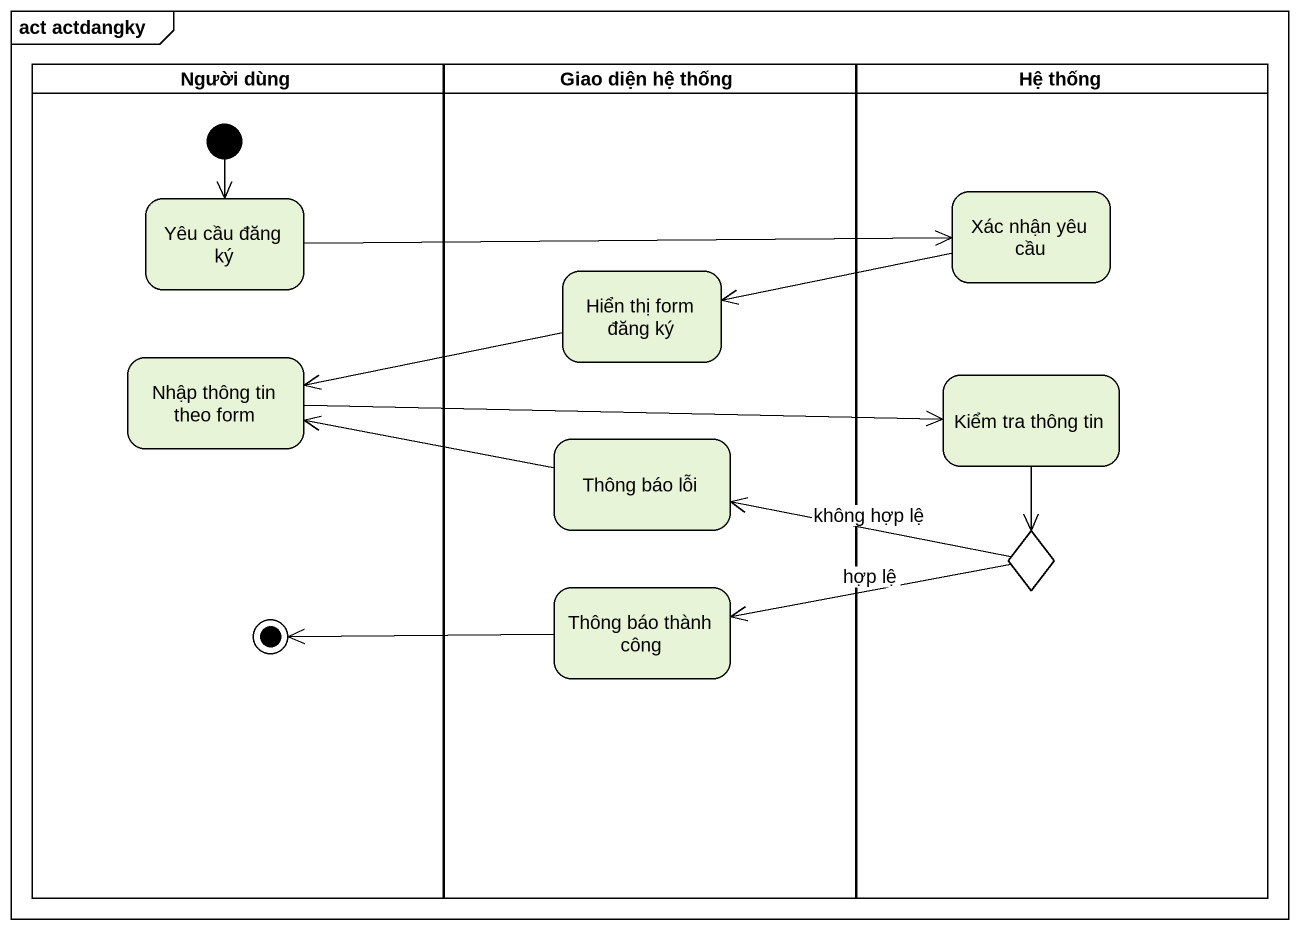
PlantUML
@startuml
mainframe act actdangky
hide empty description
state "Người dùng" as Người_dùng <<partition>> {
  state "Yêu cầu đăng ký" as Yêu_cầu_đăng_ký
  state "Nhập thông tin theo form" as Nhập_thông_tin_theo_form
  state final1 <<end>>
  [*] --> Yêu_cầu_đăng_ký
}
state "Giao diện hệ thống" as Giao_diện_hệ_thống <<partition>> {
  state "Hiển thị form đăng ký" as Hiển_thị_form_đăng_ký
  state "Thông báo lỗi" as Thông_báo_lỗi
  state "Thông báo thành công" as Thông_báo_thành_công
}
state "Hệ thống" as Hệ_thống <<partition>> {
  state "Xác nhận yêu cầu" as Xác_nhận_yêu_cầu
  state "Kiểm tra thông tin" as Kiểm_tra_thông_tin
  state choice1 <<choice>>
}
Yêu_cầu_đăng_ký -right-> Xác_nhận_yêu_cầu
Xác_nhận_yêu_cầu -left-> Hiển_thị_form_đăng_ký
Hiển_thị_form_đăng_ký -left-> Nhập_thông_tin_theo_form
Nhập_thông_tin_theo_form -right-> Kiểm_tra_thông_tin
Thông_báo_lỗi -left-> Nhập_thông_tin_theo_form
Kiểm_tra_thông_tin --> choice1
Thông_báo_thành_công -left-> final1
choice1 -left-> Thông_báo_lỗi : không hợp lệ
choice1 -left-> Thông_báo_thành_công : hợp lệ
@enduml
